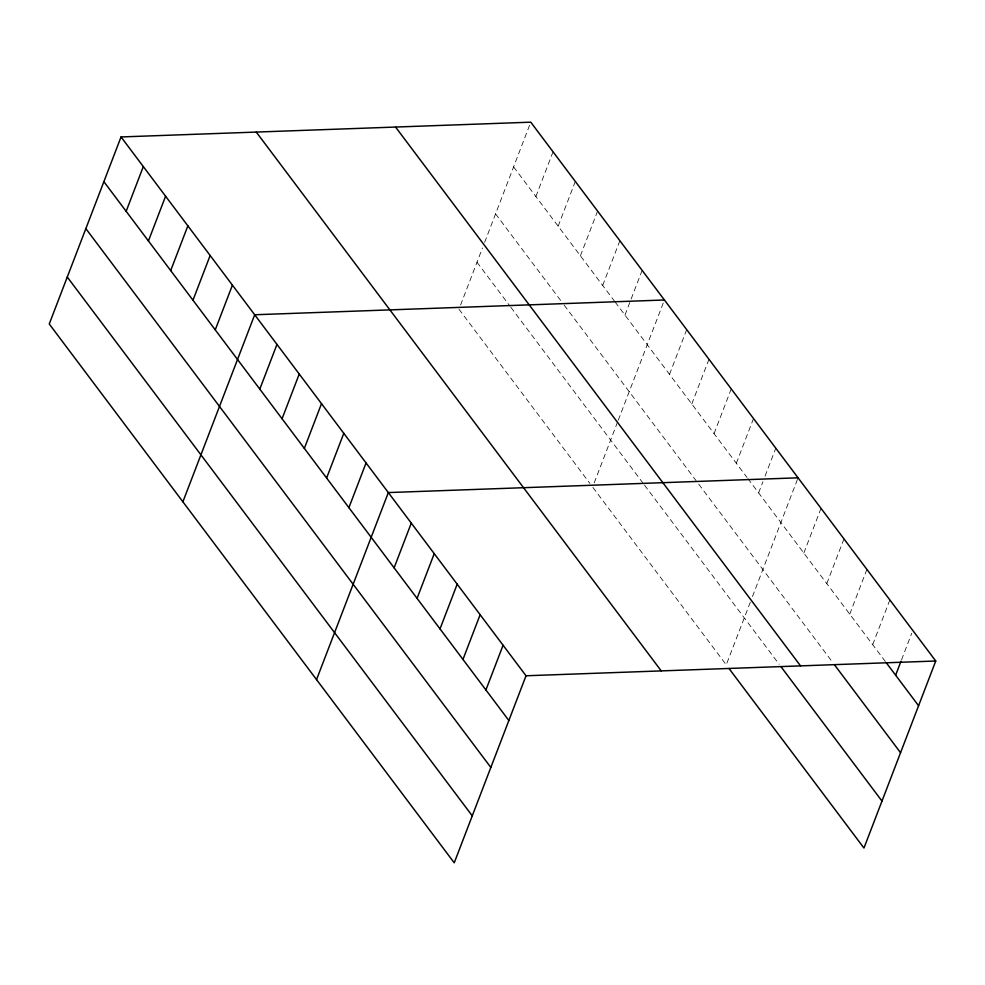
<?xml version="1.0" encoding="UTF-8"?>
<svg xmlns="http://www.w3.org/2000/svg" width="985" height="985" viewBox="0 0 985 985"><rect width="100%" height="100%" fill="white"/><g stroke="black" fill="none" stroke-linecap="round" stroke-linejoin="round"><path stroke-width="0.74" stroke-dasharray="4.92 3.69" d="M460.561 305.079L482.465 248.023M484.645 242.335L530.767 122.177M535.877 196.544L553.041 151.813M558.15 226.181L575.314 181.449M580.424 255.817L597.587 211.085M602.697 285.453L619.861 240.722M624.97 315.089L642.134 270.358M594.201 482.896L617.743 421.568M618.284 420.152L664.407 299.994M669.517 374.362L686.68 329.63M691.79 403.998L708.954 359.266M714.063 433.634L731.239 388.903M736.337 463.27L753.513 418.539M758.61 492.906L762.907 481.714M765.049 476.124L775.786 448.175M750.299 602.229L726.253 664.85L592.613 487.033M752.478 596.541L798.059 477.811M803.834 553.065L821.01 508.346M826.784 583.6L843.948 538.881M849.735 614.135L866.899 569.404M872.685 644.67L889.849 599.939M901.534 659.827L911.728 633.269M513.604 166.908L614.271 300.868M615.169 302.05L747.024 477.491M747.923 478.673L885.54 661.772M495.566 213.868L562.398 302.777M564.171 305.153L696.038 480.594M698.71 484.152L831.709 661.095M476.999 262.256L509.959 306.126M510.858 307.308L643.611 483.93M644.498 485.125L779.172 664.296M458.973 309.228L589.941 483.475"/><path stroke-width="1.48" d="M121.044 136.952L49.25 323.991L454.233 862.823L526.027 675.772L121.044 136.952L530.767 122.177L935.75 661.009L863.956 848.048L729.011 668.507M126.154 211.307L143.317 166.588M148.427 240.943L165.591 196.224M170.7 270.579L187.864 225.861M192.974 300.216L210.15 255.497M215.247 329.852L232.423 285.133M182.89 501.808L254.696 314.757L664.407 299.994M259.794 389.124L276.97 344.393M282.067 418.76L299.243 374.029M304.34 448.397L321.516 403.665M326.614 478.033L343.79 433.301M348.899 507.669L366.063 462.938M316.542 679.613L388.336 492.574L798.059 477.811M394.111 567.84L411.287 523.109M417.061 598.375L434.237 553.644M440.012 628.91L457.188 584.179M462.962 659.433L480.138 614.714M485.913 689.968L503.076 645.249M895.636 675.205L900.992 661.23M526.027 675.772L935.75 661.009M886.451 662.991L918.586 705.74M834.455 664.764L900.549 752.7M395.564 127.053L800.546 665.885M781.007 666.734L881.981 801.088M256.26 132.076L661.243 670.908M103.881 181.683L508.863 720.503M85.855 228.643L490.838 767.463M67.275 277.031L472.258 815.851"/></g></svg>
